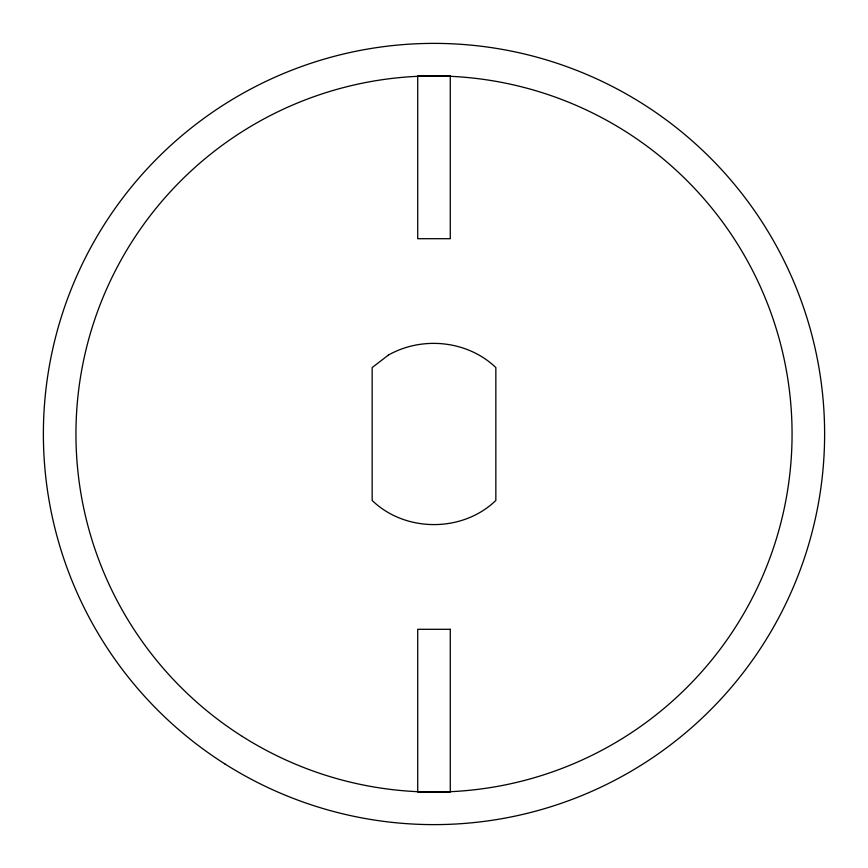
<?xml version="1.0" encoding="UTF-8"?>
<svg xmlns="http://www.w3.org/2000/svg" width="868" height="868" viewBox="0 0 868 868"><rect width="100%" height="100%" fill="white"/><g stroke="black" fill="none" stroke-linecap="round" stroke-linejoin="round"><path stroke-width="1.3" d="M388.43 355.066L372.155 367.555L372.155 500.445C405.345 532.626 462.655 532.626 495.845 500.445L495.845 367.555C467.537 340.451 422.315 335.905 388.43 355.066M450.275 75.939L417.725 75.939L417.725 238.7L450.275 238.7L450.275 75.939M450.275 629.3L417.725 629.3L417.725 792.061L450.275 792.061L450.275 629.3M224.855 763.916A390.622 390.622 0 0 0 824.285 450.166A390.622 390.622 0 0 0 252.859 87.918A390.622 390.622 0 0 0 224.855 763.916M242.291 736.411A358.061 358.061 0 0 0 791.757 448.821A358.061 358.061 0 0 0 267.962 116.768A358.061 358.061 0 0 0 242.291 736.411"/></g></svg>
